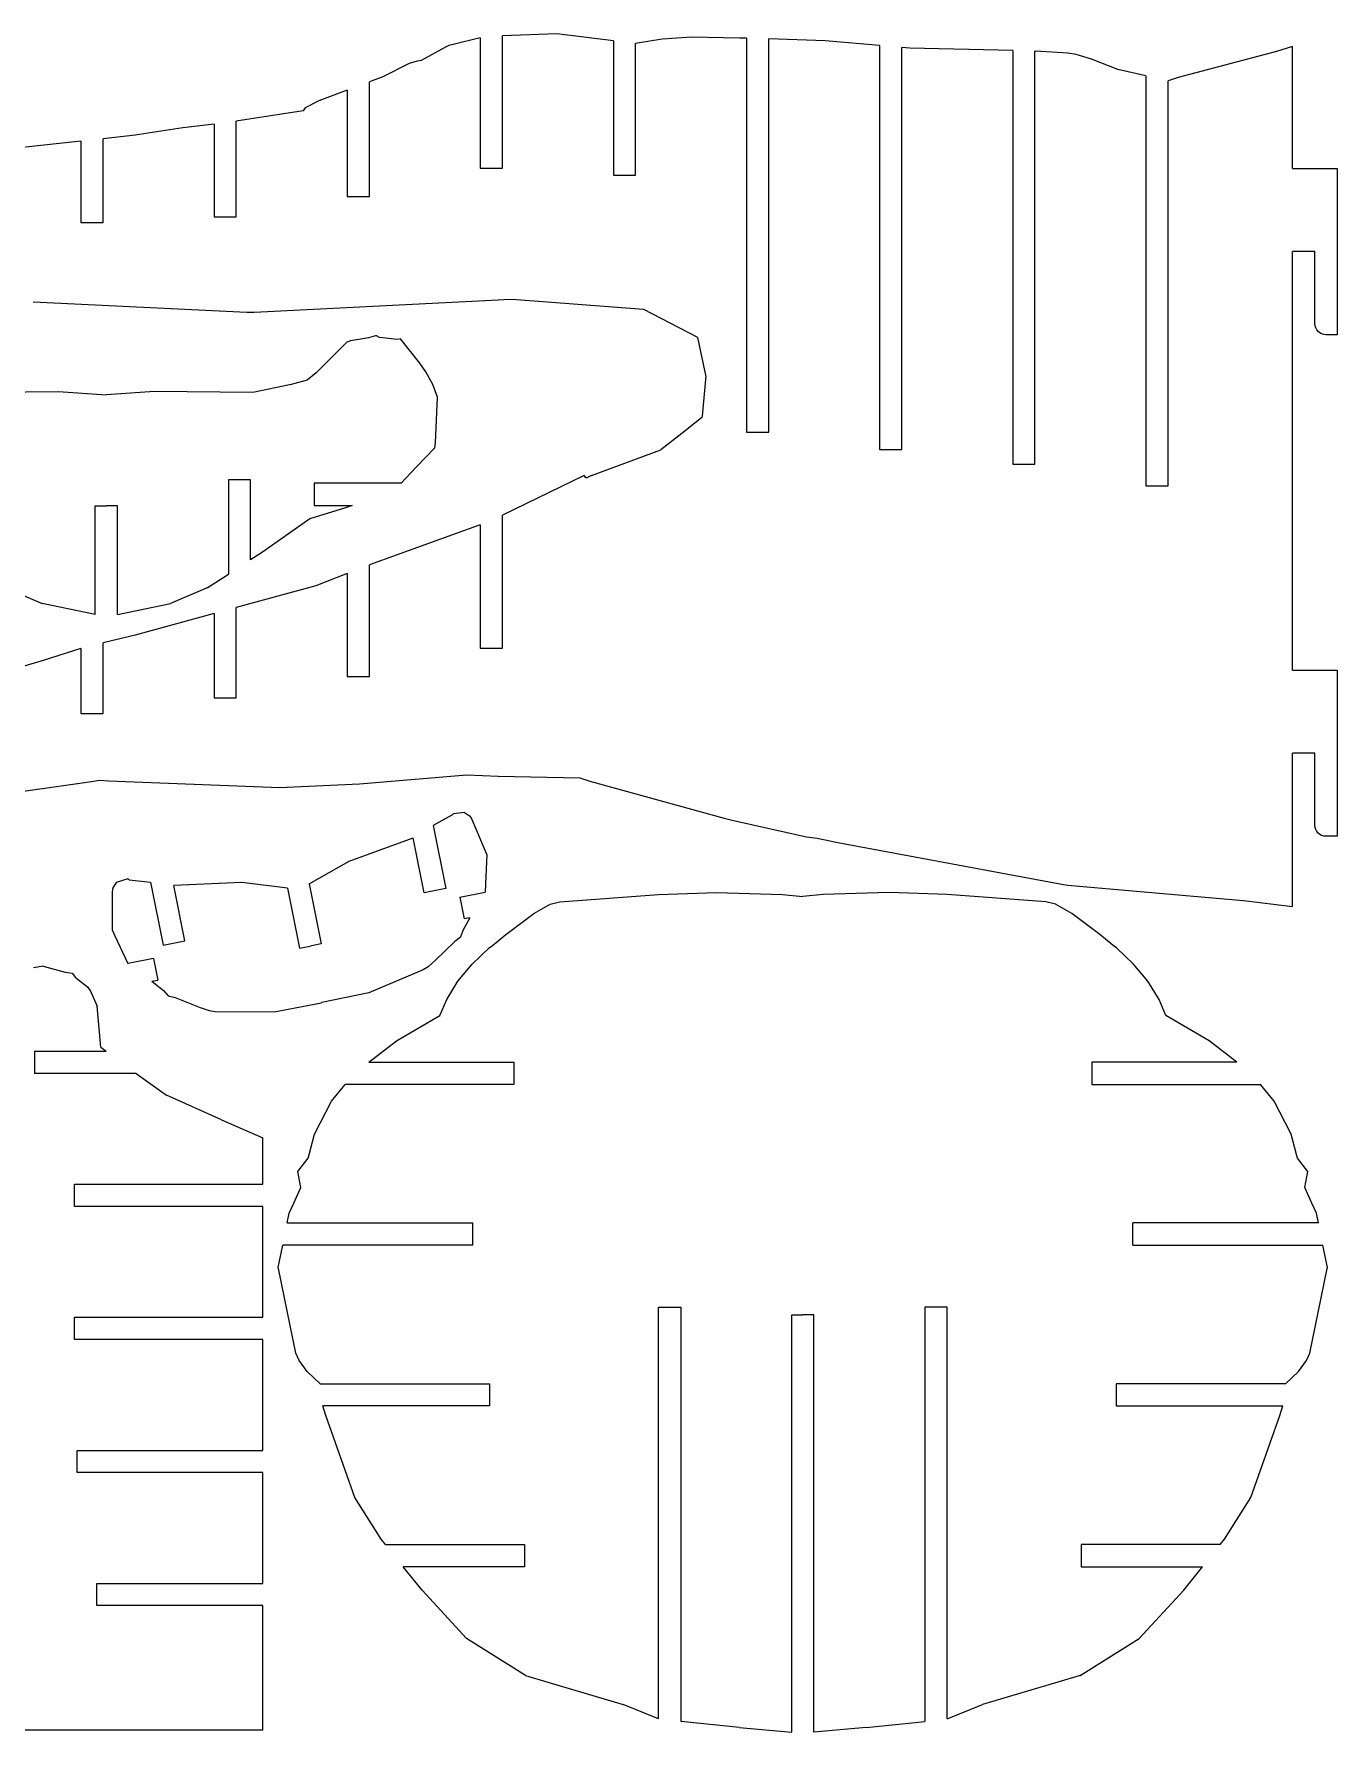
# Model space of a CAD drawing. Extents: x -403 to 998, y -258 to 587.
# Drawn here: x 287.7 to 505, y 48.7 to 332 of the extents above; entities that cross this region are included whole.
import ezdxf

# ---------------------------------------------------------------- set-up
doc = ezdxf.new("R2010")
doc.units = 0
doc.header["$MEASUREMENT"] = 0
doc.layers.add('LAYER_1', color=7, linetype='CONTINUOUS')

msp = doc.modelspace()

# ---------------------------------------------------------------- linework, layer by layer
at = {"layer": 'LAYER_1', "color": 242}
for points in [[(374.9261, 332.0061), (374.9261, 332.0061), (365.8524, 331.6804), (365.8524, 331.6804)], [(365.8524, 309.6111), (365.8524, 309.6111), (365.8524, 331.6804), (365.8524, 331.6804)], [(384.3523, 330.877), (384.3523, 330.877), (374.9261, 332.0061), (374.9261, 332.0061)], [(356.3332, 329.8151), (356.3332, 329.8151), (352.318, 327.5986), (352.318, 327.5986)], [(356.8029, 330.0459), (356.8029, 330.0459), (356.3332, 329.8151), (356.3332, 329.8151)], [(356.9097, 330.0771), (356.9097, 330.0771), (356.8029, 330.0459), (356.8029, 330.0459)], [(357.6186, 330.263), (357.6186, 330.263), (356.9097, 330.0771), (356.9097, 330.0771)], [(362.1524, 331.3635), (362.1524, 331.3635), (357.6186, 330.263), (357.6186, 330.263)], [(362.1524, 331.3635), (362.1524, 331.3635), (362.1524, 309.6111), (362.1524, 309.6111)], [(384.3523, 330.877), (384.3523, 330.877), (384.3523, 308.4275), (384.3523, 308.4275)], [(392.4634, 331.1423), (392.4634, 331.1423), (388.0522, 330.4), (388.0522, 330.4)], [(388.0522, 308.4275), (388.0522, 308.4275), (388.0522, 330.4), (388.0522, 330.4)], [(397.358, 331.4714), (397.358, 331.4714), (392.4634, 331.1423), (392.4634, 331.1423)], [(405.3933, 331.3104), (405.3933, 331.3104), (397.358, 331.4714), (397.358, 331.4714)], [(406.5521, 331.2837), (406.5521, 331.2837), (405.3933, 331.3104), (405.3933, 331.3104)], [(406.5521, 331.2837), (406.5521, 331.2837), (406.5521, 265.5561), (406.5521, 265.5561)], [(410.2521, 265.5561), (410.2521, 265.5561), (410.2521, 331.1853), (410.2521, 331.1853)], [(419.6489, 330.857), (419.6489, 330.857), (410.2521, 331.1853), (410.2521, 331.1853)], [(428.752, 330.0741), (428.752, 330.0741), (419.6489, 330.857), (419.6489, 330.857)], [(428.752, 330.0741), (428.752, 330.0741), (428.752, 262.6813), (428.752, 262.6813)], [(432.4519, 262.6813), (432.4519, 262.6813), (432.4519, 329.756), (432.4519, 329.756)], [(433.8059, 329.6396), (433.8059, 329.6396), (432.4519, 329.756), (432.4519, 329.756)], [(450.9518, 329.2368), (450.9518, 329.2368), (433.8059, 329.6396), (433.8059, 329.6396)], [(450.9518, 329.2368), (450.9518, 329.2368), (450.9518, 260.2524), (450.9518, 260.2524)], [(454.6518, 260.2524), (454.6518, 260.2524), (454.6518, 329.1498), (454.6518, 329.1498)], [(454.7248, 329.148), (454.7248, 329.148), (454.6518, 329.1498), (454.6518, 329.1498)], [(460.1417, 328.7951), (460.1417, 328.7951), (454.7248, 329.148), (454.7248, 329.148)], [(461.5447, 328.5797), (461.5447, 328.5797), (460.1417, 328.7951), (460.1417, 328.7951)], [(494.9189, 329.0773), (494.9189, 329.0773), (478.5267, 324.7611), (478.5267, 324.7611)], [(497.6348, 329.8913), (497.6348, 329.8913), (494.9189, 329.0773), (494.9189, 329.0773)], [(497.6348, 309.5822), (497.6348, 309.5822), (497.6348, 329.8913), (497.6348, 329.8913)], [(350.2747, 327.0729), (350.2747, 327.0729), (345.8939, 324.8794), (345.8939, 324.8794)], [(351.6465, 327.4836), (351.6465, 327.4836), (350.2747, 327.0729), (350.2747, 327.0729)], [(352.318, 327.5986), (352.318, 327.5986), (351.6465, 327.4836), (351.6465, 327.4836)], [(464.0896, 327.8106), (464.0896, 327.8106), (461.5447, 328.5797), (461.5447, 328.5797)], [(468.4608, 326.0912), (468.4608, 326.0912), (464.0896, 327.8106), (464.0896, 327.8106)], [(473.1517, 324.9953), (473.1517, 324.9953), (468.4608, 326.0912), (468.4608, 326.0912)], [(345.8939, 324.8794), (345.8939, 324.8794), (343.6525, 324.0282), (343.6525, 324.0282)], [(343.6525, 304.8939), (343.6525, 304.8939), (343.6525, 324.0282), (343.6525, 324.0282)], [(473.1517, 324.9953), (473.1517, 324.9953), (473.1517, 256.6141), (473.1517, 256.6141)], [(478.5267, 324.7611), (478.5267, 324.7611), (476.8516, 324.2118), (476.8516, 324.2118)], [(476.8516, 256.6141), (476.8516, 256.6141), (476.8516, 324.2118), (476.8516, 324.2118)], [(335.2202, 320.8265), (335.2202, 320.8265), (332.965, 319.688), (332.965, 319.688)], [(339.9525, 322.6234), (339.9525, 322.6234), (335.2202, 320.8265), (335.2202, 320.8265)], [(339.9525, 322.6234), (339.9525, 322.6234), (339.9525, 304.8939), (339.9525, 304.8939)], [(332.6139, 319.1734), (332.6139, 319.1734), (321.4526, 317.4832), (321.4526, 317.4832)], [(321.4526, 301.4745), (321.4526, 301.4745), (321.4526, 317.4832), (321.4526, 317.4832)], [(332.965, 319.688), (332.965, 319.688), (332.6139, 319.1734), (332.6139, 319.1734)], [(304.572, 315.1048), (304.572, 315.1048), (299.2527, 314.526), (299.2527, 314.526)], [(299.2527, 300.5763), (299.2527, 300.5763), (299.2527, 314.526), (299.2527, 314.526)], [(312.5672, 316.3689), (312.5672, 316.3689), (304.572, 315.1048), (304.572, 315.1048)], [(317.7526, 316.9467), (317.7526, 316.9467), (312.5672, 316.3689), (312.5672, 316.3689)], [(317.7526, 316.9467), (317.7526, 316.9467), (317.7526, 301.4745), (317.7526, 301.4745)], [(295.5527, 314.1236), (295.5527, 314.1236), (277.0528, 312.1108), (277.0528, 312.1108)], [(295.5527, 314.1236), (295.5527, 314.1236), (295.5527, 300.5763), (295.5527, 300.5763)], [(362.1524, 309.6111), (362.1524, 309.6111), (365.8524, 309.6111), (365.8524, 309.6111)], [(384.3523, 308.4275), (384.3523, 308.4275), (388.0522, 308.4275), (388.0522, 308.4275)], [(339.9525, 304.8939), (339.9525, 304.8939), (343.6525, 304.8939), (343.6525, 304.8939)], [(295.5527, 300.5763), (295.5527, 300.5763), (299.2527, 300.5763), (299.2527, 300.5763)], [(317.7526, 301.4745), (317.7526, 301.4745), (321.4526, 301.4745), (321.4526, 301.4745)], [(497.6348, 225.8812), (497.6348, 225.8812), (497.6348, 295.7072), (497.6348, 295.7072)], [(287.5851, 287.3061), (287.5851, 287.3061), (323.2359, 285.5687), (323.2359, 285.5687)], [(324.4147, 285.5643), (324.4147, 285.5643), (365.1218, 287.6661), (365.1218, 287.6661)], [(365.1218, 287.6661), (365.1218, 287.6661), (367.0217, 287.7309), (367.0217, 287.7309)], [(367.0217, 287.7309), (367.0217, 287.7309), (368.1873, 287.6877), (368.1873, 287.6877)], [(368.1873, 287.6877), (368.1873, 287.6877), (389.3851, 286.0623), (389.3851, 286.0623)], [(323.2359, 285.5687), (323.2359, 285.5687), (324.4147, 285.5643), (324.4147, 285.5643)], [(389.3851, 286.0623), (389.3851, 286.0623), (398.2695, 281.4511), (398.2695, 281.4511)], [(503.1848, 281.8322), (502.1631, 281.8322), (501.3348, 282.6604), (501.3348, 283.6822)], [(398.2695, 281.4511), (398.2695, 281.4511), (398.3941, 281.3781), (398.3941, 281.3781)], [(398.3941, 281.3781), (398.3941, 281.3781), (399.7349, 275.0886), (399.7349, 275.0886)], [(399.7627, 274.9829), (399.7627, 274.9829), (399.1433, 268.2425), (399.1433, 268.2425)], [(399.7349, 275.0886), (399.7349, 275.0886), (399.7627, 274.9829), (399.7627, 274.9829)], [(399.1159, 268.0367), (399.1159, 268.0367), (396.2478, 265.7474), (396.2478, 265.7474)], [(399.1433, 268.2425), (399.1433, 268.2425), (399.1159, 268.0367), (399.1159, 268.0367)], [(396.2478, 265.7474), (396.2478, 265.7474), (392.2683, 262.6041), (392.2683, 262.6041)], [(406.5521, 265.5561), (406.5521, 265.5561), (410.2521, 265.5561), (410.2521, 265.5561)], [(380.688, 258.3543), (380.688, 258.3543), (392.2683, 262.6041), (392.2683, 262.6041)], [(428.752, 262.6813), (428.752, 262.6813), (432.4519, 262.6813), (432.4519, 262.6813)], [(379.4915, 258.3192), (379.4915, 258.3192), (365.8524, 251.7165), (365.8524, 251.7165)], [(379.5184, 258.2783), (379.5184, 258.2783), (379.4915, 258.3192), (379.4915, 258.3192)], [(379.5916, 258.2468), (379.5916, 258.2468), (379.5184, 258.2783), (379.5184, 258.2783)], [(379.7336, 257.9684), (379.7336, 257.9684), (379.5916, 258.2468), (379.5916, 258.2468)], [(379.9259, 257.9576), (379.9259, 257.9576), (379.7336, 257.9684), (379.7336, 257.9684)], [(380.688, 258.3543), (380.688, 258.3543), (379.9259, 257.9576), (379.9259, 257.9576)], [(450.9518, 260.2524), (450.9518, 260.2524), (454.6518, 260.2524), (454.6518, 260.2524)], [(473.1517, 256.6141), (473.1517, 256.6141), (476.8516, 256.6141), (476.8516, 256.6141)], [(362.1524, 250.0785), (362.1524, 250.0785), (343.6525, 243.4028), (343.6525, 243.4028)], [(362.1524, 250.0785), (362.1524, 250.0785), (362.1524, 229.5185), (362.1524, 229.5185)], [(365.8524, 229.5185), (365.8524, 229.5185), (365.8524, 251.7165), (365.8524, 251.7165)], [(339.9525, 241.9697), (339.9525, 241.9697), (334.704, 239.9264), (334.704, 239.9264)], [(339.9525, 241.9697), (339.9525, 241.9697), (339.9525, 224.7847), (339.9525, 224.7847)], [(343.6525, 224.7847), (343.6525, 224.7847), (343.6525, 243.4028), (343.6525, 243.4028)], [(334.704, 239.9264), (334.704, 239.9264), (321.4526, 236.309), (321.4526, 236.309)], [(317.7526, 235.2991), (317.7526, 235.2991), (304.5959, 231.7076), (304.5959, 231.7076)], [(317.7526, 235.2991), (317.7526, 235.2991), (317.7526, 221.2302), (317.7526, 221.2302)], [(321.4526, 221.2302), (321.4526, 221.2302), (321.4526, 236.309), (321.4526, 236.309)], [(304.5959, 231.7076), (304.5959, 231.7076), (299.2527, 230.4206), (299.2527, 230.4206)], [(299.2527, 218.6384), (299.2527, 218.6384), (299.2527, 230.4206), (299.2527, 230.4206)], [(362.1524, 229.5185), (362.1524, 229.5185), (365.8524, 229.5185), (365.8524, 229.5185)], [(289.2228, 227.4622), (289.2228, 227.4622), (277.2575, 223.9013), (277.2575, 223.9013)], [(295.5527, 229.4846), (295.5527, 229.4846), (289.2228, 227.4622), (289.2228, 227.4622)], [(295.5527, 229.4846), (295.5527, 229.4846), (295.5527, 218.6384), (295.5527, 218.6384)], [(339.9525, 224.7847), (339.9525, 224.7847), (343.6525, 224.7847), (343.6525, 224.7847)], [(317.7526, 221.2302), (317.7526, 221.2302), (321.4526, 221.2302), (321.4526, 221.2302)], [(295.5527, 218.6384), (295.5527, 218.6384), (299.2527, 218.6384), (299.2527, 218.6384)], [(497.6348, 186.4413), (497.6348, 186.4413), (497.6348, 212.0062), (497.6348, 212.0062)], [(280.0611, 204.8494), (280.0611, 204.8494), (297.6999, 207.3389), (297.6999, 207.3389)], [(297.6999, 207.3389), (297.6999, 207.3389), (298.6025, 207.4922), (298.6025, 207.4922)], [(298.6025, 207.4922), (298.6025, 207.4922), (300.1234, 207.4149), (300.1234, 207.4149)], [(300.1234, 207.4149), (300.1234, 207.4149), (328.7017, 206.302), (328.7017, 206.302)], [(328.7017, 206.302), (328.7017, 206.302), (341.988, 206.8878), (341.988, 206.8878)], [(341.988, 206.8878), (341.988, 206.8878), (359.9042, 208.367), (359.9042, 208.367)], [(359.9042, 208.367), (359.9042, 208.367), (365.1218, 208.1749), (365.1218, 208.1749)], [(365.1218, 208.1749), (365.1218, 208.1749), (378.7496, 207.8659), (378.7496, 207.8659)], [(378.7496, 207.8659), (378.7496, 207.8659), (380.396, 207.3338), (380.396, 207.3338)], [(380.396, 207.3338), (380.396, 207.3338), (402.8412, 201.1461), (402.8412, 201.1461)], [(402.8412, 201.1461), (402.8412, 201.1461), (404.1383, 200.8146), (404.1383, 200.8146)], [(404.1383, 200.8146), (404.1383, 200.8146), (416.5789, 198.0621), (416.5789, 198.0621)], [(503.1848, 198.1312), (502.1631, 198.1312), (501.3348, 198.9594), (501.3348, 199.9812)], [(416.5789, 198.0621), (416.5789, 198.0621), (418.3455, 197.8128), (418.3455, 197.8128)], [(418.3455, 197.8128), (418.3455, 197.8128), (421.786, 197.0901), (421.786, 197.0901)], [(421.786, 197.0901), (421.786, 197.0901), (459.4066, 190.0811), (459.4066, 190.0811)], [(459.4066, 190.0811), (459.4066, 190.0811), (460.1425, 189.9617), (460.1425, 189.9617)], [(460.1425, 189.9617), (460.1425, 189.9617), (483.6638, 187.9092), (483.6638, 187.9092)], [(483.6638, 187.9092), (483.6638, 187.9092), (489.4425, 187.4359), (489.4425, 187.4359)], [(489.4425, 187.4359), (489.4425, 187.4359), (497.6348, 186.4413), (497.6348, 186.4413)]]:
    msp.add_open_spline(points, degree=3, dxfattribs=at)
for points, knots in [([(497.6348, 309.5822), (497.6348, 309.5822), (505.0348, 309.5822), (505.0348, 309.5822), (505.0348, 309.5822), (505.0348, 309.5822), (505.0348, 281.8322), (505.0348, 281.8322), (505.0348, 281.8322), (505.0348, 281.8322), (503.1848, 281.8322), (503.1848, 281.8322)], [0, 0, 0, 0, 0.25, 0.25, 0.25, 0.25, 0.5, 0.5, 0.5, 0.5, 1, 1, 1, 1]), ([(501.3348, 283.6822), (501.3348, 283.6822), (501.3348, 295.7072), (501.3348, 295.7072), (501.3348, 295.7072), (501.3348, 295.7072), (497.6348, 295.7072), (497.6348, 295.7072)], [0, 0, 0, 0, 0.33333333, 0.33333333, 0.33333333, 0.33333333, 1, 1, 1, 1]), ([(497.6348, 225.8812), (497.6348, 225.8812), (505.0348, 225.8812), (505.0348, 225.8812), (505.0348, 225.8812), (505.0348, 225.8812), (505.0348, 198.1312), (505.0348, 198.1312), (505.0348, 198.1312), (505.0348, 198.1312), (503.1848, 198.1312), (503.1848, 198.1312)], [0, 0, 0, 0, 0.25, 0.25, 0.25, 0.25, 0.5, 0.5, 0.5, 0.5, 1, 1, 1, 1]), ([(501.3348, 199.9812), (501.3348, 199.9812), (501.3348, 212.0062), (501.3348, 212.0062), (501.3348, 212.0062), (501.3348, 212.0062), (497.6348, 212.0062), (497.6348, 212.0062)], [0, 0, 0, 0, 0.33333333, 0.33333333, 0.33333333, 0.33333333, 1, 1, 1, 1])]:
    msp.add_open_spline(points, degree=3, knots=knots, dxfattribs=at)
at = {"layer": 'LAYER_1'}
for points in [[(339.9055, 280.5712), (339.9055, 280.5712), (334.7557, 275.4502), (334.7557, 275.4502)], [(340.5103, 280.8293), (340.5103, 280.8293), (339.9055, 280.5712), (339.9055, 280.5712)], [(343.5066, 281.2857), (343.5066, 281.2857), (340.5103, 280.8293), (340.5103, 280.8293)], [(344.6615, 281.6263), (344.6615, 281.6263), (343.5066, 281.2857), (343.5066, 281.2857)], [(344.8555, 281.6202), (344.8555, 281.6202), (344.6615, 281.6263), (344.6615, 281.6263)], [(345.3186, 281.3772), (345.3186, 281.3772), (344.8555, 281.6202), (344.8555, 281.6202)], [(348.3359, 281.0424), (348.3359, 281.0424), (345.3186, 281.3772), (345.3186, 281.3772)], [(348.8449, 281.128), (348.8449, 281.128), (348.3359, 281.0424), (348.3359, 281.0424)], [(352.0527, 277.1008), (352.0527, 277.1008), (348.8449, 281.128), (348.8449, 281.128)], [(334.7557, 275.4502), (334.7557, 275.4502), (333.2638, 274.256), (333.2638, 274.256)], [(353.0483, 275.6172), (353.0483, 275.6172), (352.0527, 277.1008), (352.0527, 277.1008)], [(354.2586, 273.5189), (354.2586, 273.5189), (353.0483, 275.6172), (353.0483, 275.6172)], [(275.3786, 272.1874), (275.3786, 272.1874), (291.7944, 272.3659), (291.7944, 272.3659)], [(291.7944, 272.3659), (291.7944, 272.3659), (299.7963, 271.8096), (299.7963, 271.8096)], [(307.7982, 272.3659), (307.7982, 272.3659), (299.7963, 271.8096), (299.7963, 271.8096)], [(324.214, 272.1874), (324.214, 272.1874), (307.7982, 272.3659), (307.7982, 272.3659)], [(330.5935, 273.5033), (330.5935, 273.5033), (324.214, 272.1874), (324.214, 272.1874)], [(333.2638, 274.256), (333.2638, 274.256), (330.5935, 273.5033), (330.5935, 273.5033)], [(355.0149, 271.4254), (355.0149, 271.4254), (354.2586, 273.5189), (354.2586, 273.5189)], [(354.691, 263.7987), (354.691, 263.7987), (355.0149, 271.4254), (355.0149, 271.4254)], [(354.5781, 262.9335), (354.5781, 262.9335), (354.691, 263.7987), (354.691, 263.7987)], [(351.4751, 259.7255), (351.4751, 259.7255), (354.5781, 262.9335), (354.5781, 262.9335)], [(348.9619, 257.0547), (348.9619, 257.0547), (351.4751, 259.7255), (351.4751, 259.7255)], [(323.8462, 257.6376), (323.8462, 257.6376), (320.1462, 257.6376), (320.1462, 257.6376)], [(320.1462, 257.6376), (320.1462, 257.6376), (320.1462, 241.8683), (320.1462, 241.8683)], [(323.8462, 244.2592), (323.8462, 244.2592), (323.8462, 257.6376), (323.8462, 257.6376)], [(348.9619, 257.0547), (348.9619, 257.0547), (334.4347, 257.0547), (334.4347, 257.0547)], [(334.4347, 257.0547), (334.4347, 257.0547), (334.4347, 253.3548), (334.4347, 253.3548)], [(297.9463, 235.1684), (297.9463, 235.1684), (297.9463, 253.2991), (297.9463, 253.2991)], [(297.9463, 253.2991), (297.9463, 253.2991), (299.7963, 253.2991), (299.7963, 253.2991)], [(301.6463, 253.2991), (301.6463, 253.2991), (299.7963, 253.2991), (299.7963, 253.2991)], [(301.6463, 235.1684), (301.6463, 235.1684), (301.6463, 253.2991), (301.6463, 253.2991)], [(339.6448, 252.955), (339.6448, 252.955), (333.7217, 251.1134), (333.7217, 251.1134)], [(334.4347, 253.3548), (334.4347, 253.3548), (340.7618, 253.3548), (340.7618, 253.3548)], [(340.7618, 253.3548), (340.7618, 253.3548), (339.6448, 252.955), (339.6448, 252.955)], [(333.7217, 251.1134), (333.7217, 251.1134), (325.8393, 245.5472), (325.8393, 245.5472)], [(325.8393, 245.5472), (325.8393, 245.5472), (323.8462, 244.2592), (323.8462, 244.2592)], [(316.6237, 239.5921), (316.6237, 239.5921), (320.1462, 241.8683), (320.1462, 241.8683)], [(282.9689, 239.5921), (282.9689, 239.5921), (289.0878, 236.9875), (289.0878, 236.9875)], [(316.6237, 239.5921), (316.6237, 239.5921), (310.5048, 236.9875), (310.5048, 236.9875)], [(297.9463, 235.1684), (297.9463, 235.1684), (289.0878, 236.9875), (289.0878, 236.9875)], [(301.6463, 235.1684), (301.6463, 235.1684), (310.5048, 236.9875), (310.5048, 236.9875)], [(357.4176, 201.6568), (357.4176, 201.6568), (354.3003, 199.9195), (354.3003, 199.9195)], [(357.4176, 201.6568), (357.4176, 201.6568), (357.552, 201.8154), (357.552, 201.8154)], [(357.552, 201.8154), (357.552, 201.8154), (357.6804, 201.9087), (357.6804, 201.9087)], [(359.5144, 202.0985), (359.5144, 202.0985), (357.6804, 201.9087), (357.6804, 201.9087)], [(359.5144, 202.0985), (359.5144, 202.0985), (360.3577, 201.527), (360.3577, 201.527)], [(360.3577, 201.527), (360.3577, 201.527), (360.6095, 201.2078), (360.6095, 201.2078)], [(360.6095, 201.2078), (360.6095, 201.2078), (360.8108, 200.8317), (360.8108, 200.8317)], [(354.3003, 199.9195), (354.3003, 199.9195), (356.4037, 189.409), (356.4037, 189.409)], [(360.8108, 200.8317), (360.8108, 200.8317), (363.2361, 195.0543), (363.2361, 195.0543)], [(340.2653, 194.0112), (340.2653, 194.0112), (350.9331, 197.89), (350.9331, 197.89)], [(352.7757, 188.683), (352.7757, 188.683), (350.9331, 197.89), (350.9331, 197.89)], [(333.6011, 190.2213), (333.6011, 190.2213), (340.2653, 194.0112), (340.2653, 194.0112)], [(363.2071, 193.9148), (363.2071, 193.9148), (362.9659, 188.8616), (362.9659, 188.8616)], [(363.2361, 195.0543), (363.2361, 195.0543), (363.2071, 193.9148), (363.2071, 193.9148)], [(301.4846, 190.4852), (301.4846, 190.4852), (300.9261, 189.6332), (300.9261, 189.6332)], [(301.4846, 190.4852), (301.4846, 190.4852), (303.2504, 191.0159), (303.2504, 191.0159)], [(303.4048, 190.9791), (303.4048, 190.9791), (303.2504, 191.0159), (303.2504, 191.0159)], [(303.5899, 190.8845), (303.5899, 190.8845), (303.4048, 190.9791), (303.4048, 190.9791)], [(303.5899, 190.8845), (303.5899, 190.8845), (307.1357, 190.4807), (307.1357, 190.4807)], [(307.1357, 190.4807), (307.1357, 190.4807), (309.2391, 179.9702), (309.2391, 179.9702)], [(322.3635, 190.4286), (322.3635, 190.4286), (311.0246, 189.9032), (311.0246, 189.9032)], [(312.8671, 180.6962), (312.8671, 180.6962), (311.0246, 189.9032), (311.0246, 189.9032)], [(329.973, 189.4952), (329.973, 189.4952), (322.3635, 190.4286), (322.3635, 190.4286)], [(333.6011, 190.2213), (333.6011, 190.2213), (335.6101, 180.1826), (335.6101, 180.1826)], [(300.7755, 188.8171), (300.7755, 188.8171), (300.7603, 182.5513), (300.7603, 182.5513)], [(300.8166, 189.2416), (300.8166, 189.2416), (300.7755, 188.8171), (300.7755, 188.8171)], [(300.9261, 189.6332), (300.9261, 189.6332), (300.8166, 189.2416), (300.8166, 189.2416)], [(329.973, 189.4952), (329.973, 189.4952), (331.982, 179.4565), (331.982, 179.4565)], [(356.4037, 189.409), (356.4037, 189.409), (352.7757, 188.683), (352.7757, 188.683)], [(358.7445, 187.9912), (358.7445, 187.9912), (362.9545, 188.8337), (362.9545, 188.8337)], [(358.7445, 187.9912), (358.7445, 187.9912), (359.4706, 184.3632), (359.4706, 184.3632)], [(362.9659, 188.8616), (362.9659, 188.8616), (362.9545, 188.8337), (362.9545, 188.8337)], [(373.8237, 186.8164), (373.8237, 186.8164), (375.4087, 187.2179), (375.4087, 187.2179)], [(375.4087, 187.2179), (375.4087, 187.2179), (391.8639, 188.4522), (391.8639, 188.4522)], [(391.8639, 188.4522), (391.8639, 188.4522), (401.5573, 188.7662), (401.5573, 188.7662)], [(401.5573, 188.7662), (401.5573, 188.7662), (412.5612, 188.4122), (412.5612, 188.4122)], [(412.5612, 188.4122), (412.5612, 188.4122), (415.9445, 188.07), (415.9445, 188.07)], [(419.3277, 188.4122), (419.3277, 188.4122), (415.9445, 188.07), (415.9445, 188.07)], [(430.3317, 188.7662), (430.3317, 188.7662), (419.3277, 188.4122), (419.3277, 188.4122)], [(440.0251, 188.4522), (440.0251, 188.4522), (430.3317, 188.7662), (430.3317, 188.7662)], [(456.4802, 187.2179), (456.4802, 187.2179), (440.0251, 188.4522), (440.0251, 188.4522)], [(458.0653, 186.8164), (458.0653, 186.8164), (456.4802, 187.2179), (456.4802, 187.2179)], [(360.4289, 184.555), (360.4289, 184.555), (359.2669, 182.3938), (359.2669, 182.3938)], [(360.4289, 184.555), (360.4289, 184.555), (359.4706, 184.3632), (359.4706, 184.3632)], [(366.4073, 181.7539), (366.4073, 181.7539), (371.091, 185.271), (371.091, 185.271)], [(371.091, 185.271), (371.091, 185.271), (373.8237, 186.8164), (373.8237, 186.8164)], [(460.7979, 185.271), (460.7979, 185.271), (458.0653, 186.8164), (458.0653, 186.8164)], [(465.4817, 181.7539), (465.4817, 181.7539), (460.7979, 185.271), (460.7979, 185.271)], [(300.7603, 182.5513), (300.7603, 182.5513), (301.2257, 181.5108), (301.2257, 181.5108)], [(301.2257, 181.5108), (301.2257, 181.5108), (303.393, 176.9395), (303.393, 176.9395)], [(359.2669, 182.3938), (359.2669, 182.3938), (358.8763, 181.3028), (358.8763, 181.3028)], [(364.1984, 179.9432), (364.1984, 179.9432), (366.4073, 181.7539), (366.4073, 181.7539)], [(467.6906, 179.9432), (467.6906, 179.9432), (465.4817, 181.7539), (465.4817, 181.7539)], [(309.2391, 179.9702), (309.2391, 179.9702), (312.8671, 180.6962), (312.8671, 180.6962)], [(331.982, 179.4565), (331.982, 179.4565), (333.796, 179.8195), (333.796, 179.8195)], [(335.6101, 180.1826), (335.6101, 180.1826), (333.796, 179.8195), (333.796, 179.8195)], [(357.9146, 180.5867), (357.9146, 180.5867), (354.6845, 177.4494), (354.6845, 177.4494)], [(358.8763, 181.3028), (358.8763, 181.3028), (357.9146, 180.5867), (357.9146, 180.5867)], [(362.2075, 178.1186), (362.2075, 178.1186), (363.6506, 179.5097), (363.6506, 179.5097)], [(363.6506, 179.5097), (363.6506, 179.5097), (364.1984, 179.9432), (364.1984, 179.9432)], [(468.2384, 179.5097), (468.2384, 179.5097), (467.6906, 179.9432), (467.6906, 179.9432)], [(469.6815, 178.1186), (469.6815, 178.1186), (468.2384, 179.5097), (468.2384, 179.5097)], [(289.2375, 176.4861), (289.2375, 176.4861), (287.6191, 176.1774), (287.6191, 176.1774)], [(289.2375, 176.4861), (289.2375, 176.4861), (292.9259, 175.4641), (292.9259, 175.4641)], [(303.393, 176.9395), (303.393, 176.9395), (303.4142, 176.9182), (303.4142, 176.9182)], [(307.6242, 177.7607), (307.6242, 177.7607), (303.4142, 176.9182), (303.4142, 176.9182)], [(307.6242, 177.7607), (307.6242, 177.7607), (308.3503, 174.1327), (308.3503, 174.1327)], [(352.6024, 175.8611), (352.6024, 175.8611), (343.5516, 172.01), (343.5516, 172.01)], [(353.4815, 176.3806), (353.4815, 176.3806), (352.6024, 175.8611), (352.6024, 175.8611)], [(354.6845, 177.4494), (354.6845, 177.4494), (353.4815, 176.3806), (353.4815, 176.3806)], [(358.394, 173.9693), (358.394, 173.9693), (360.8171, 176.8174), (360.8171, 176.8174)], [(360.8171, 176.8174), (360.8171, 176.8174), (362.2075, 178.1186), (362.2075, 178.1186)], [(471.0719, 176.8174), (471.0719, 176.8174), (469.6815, 178.1186), (469.6815, 178.1186)], [(473.495, 173.9693), (473.495, 173.9693), (471.0719, 176.8174), (471.0719, 176.8174)], [(292.9259, 175.4641), (292.9259, 175.4641), (294.1079, 175.3112), (294.1079, 175.3112)], [(294.1079, 175.3112), (294.1079, 175.3112), (294.6387, 174.6024), (294.6387, 174.6024)], [(294.6387, 174.6024), (294.6387, 174.6024), (296.6613, 173.0091), (296.6613, 173.0091)], [(296.6613, 173.0091), (296.6613, 173.0091), (297.1626, 172.2848), (297.1626, 172.2848)], [(307.392, 173.9409), (307.392, 173.9409), (308.3503, 174.1327), (308.3503, 174.1327)], [(307.392, 173.9409), (307.392, 173.9409), (309.2961, 172.3933), (309.2961, 172.3933)], [(356.544, 170.921), (356.544, 170.921), (358.394, 173.9693), (358.394, 173.9693)], [(475.345, 170.921), (475.345, 170.921), (473.495, 173.9693), (473.495, 173.9693)], [(297.1626, 172.2848), (297.1626, 172.2848), (298.2336, 169.7895), (298.2336, 169.7895)], [(309.2961, 172.3933), (309.2961, 172.3933), (310.0765, 171.5367), (310.0765, 171.5367)], [(310.0765, 171.5367), (310.0765, 171.5367), (311.2397, 171.2459), (311.2397, 171.2459)], [(311.2397, 171.2459), (311.2397, 171.2459), (315.4284, 169.5932), (315.4284, 169.5932)], [(327.7972, 168.8572), (327.7972, 168.8572), (335.6444, 170.3755), (335.6444, 170.3755)], [(335.6444, 170.3755), (335.6444, 170.3755), (335.6849, 170.3811), (335.6849, 170.3811)], [(335.7245, 170.3915), (335.7245, 170.3915), (335.6849, 170.3811), (335.6849, 170.3811)], [(343.5516, 172.01), (343.5516, 172.01), (335.7245, 170.3915), (335.7245, 170.3915)], [(355.3952, 168.213), (355.3952, 168.213), (356.544, 170.921), (356.544, 170.921)], [(476.4937, 168.213), (476.4937, 168.213), (475.345, 170.921), (475.345, 170.921)], [(298.8542, 162.9622), (298.8542, 162.9622), (298.2336, 169.7895), (298.2336, 169.7895)], [(315.4284, 169.5932), (315.4284, 169.5932), (316.9501, 169.0697), (316.9501, 169.0697)], [(316.9501, 169.0697), (316.9501, 169.0697), (317.9614, 168.9285), (317.9614, 168.9285)], [(317.9614, 168.9285), (317.9614, 168.9285), (327.7972, 168.8572), (327.7972, 168.8572)], [(348.1765, 164.0022), (348.1765, 164.0022), (355.3952, 168.213), (355.3952, 168.213)], [(483.7125, 164.0022), (483.7125, 164.0022), (476.4937, 168.213), (476.4937, 168.213)], [(287.8135, 162.282), (287.8135, 162.282), (299.7647, 162.282), (299.7647, 162.282)], [(287.8135, 162.282), (287.8135, 162.282), (287.8135, 158.582), (287.8135, 158.582)], [(298.8542, 162.9622), (298.8542, 162.9622), (299.7647, 162.282), (299.7647, 162.282)], [(343.5452, 160.4416), (343.5452, 160.4416), (348.1765, 164.0022), (348.1765, 164.0022)], [(488.3438, 160.4416), (488.3438, 160.4416), (483.7125, 164.0022), (483.7125, 164.0022)], [(343.5452, 160.4416), (343.5452, 160.4416), (367.7199, 160.4416), (367.7199, 160.4416)], [(367.7199, 160.4416), (367.7199, 160.4416), (367.7199, 156.7417), (367.7199, 156.7417)], [(488.3438, 160.4416), (488.3438, 160.4416), (464.169, 160.4416), (464.169, 160.4416)], [(464.169, 160.4416), (464.169, 160.4416), (464.169, 156.7417), (464.169, 156.7417)], [(304.7616, 158.582), (304.7616, 158.582), (287.8135, 158.582), (287.8135, 158.582)], [(304.7616, 158.582), (304.7616, 158.582), (309.805, 154.9629), (309.805, 154.9629)], [(337.3102, 153.9517), (337.3102, 153.9517), (339.5897, 156.7417), (339.5897, 156.7417)], [(367.7199, 156.7417), (367.7199, 156.7417), (339.5897, 156.7417), (339.5897, 156.7417)], [(464.169, 156.7417), (464.169, 156.7417), (492.2993, 156.7417), (492.2993, 156.7417)], [(494.5788, 153.9517), (494.5788, 153.9517), (492.2993, 156.7417), (492.2993, 156.7417)], [(319.0143, 150.8041), (319.0143, 150.8041), (309.805, 154.9629), (309.805, 154.9629)], [(334.5012, 148.4253), (334.5012, 148.4253), (337.3102, 153.9517), (337.3102, 153.9517)], [(497.3878, 148.4253), (497.3878, 148.4253), (494.5788, 153.9517), (494.5788, 153.9517)], [(319.0143, 150.8041), (319.0143, 150.8041), (325.8798, 147.8093), (325.8798, 147.8093)], [(325.8798, 140.0821), (325.8798, 140.0821), (325.8798, 147.8093), (325.8798, 147.8093)], [(333.5711, 144.8169), (333.5711, 144.8169), (334.5012, 148.4253), (334.5012, 148.4253)], [(498.3178, 144.8169), (498.3178, 144.8169), (497.3878, 148.4253), (497.3878, 148.4253)], [(333.4379, 144.4151), (333.4379, 144.4151), (333.5711, 144.8169), (333.5711, 144.8169)], [(498.4511, 144.4151), (498.4511, 144.4151), (498.3178, 144.8169), (498.3178, 144.8169)], [(331.7222, 142.1829), (331.7222, 142.1829), (333.4379, 144.4151), (333.4379, 144.4151)], [(332.198, 139.5551), (332.198, 139.5551), (331.7222, 142.1829), (331.7222, 142.1829)], [(500.1668, 142.1829), (500.1668, 142.1829), (498.4511, 144.4151), (498.4511, 144.4151)], [(499.691, 139.5551), (499.691, 139.5551), (500.1668, 142.1829), (500.1668, 142.1829)], [(294.4998, 136.3822), (294.4998, 136.3822), (294.4998, 140.0821), (294.4998, 140.0821)], [(294.4998, 140.0821), (294.4998, 140.0821), (325.8798, 140.0821), (325.8798, 140.0821)], [(331.0563, 136.8987), (331.0563, 136.8987), (332.198, 139.5551), (332.198, 139.5551)], [(500.8327, 136.8987), (500.8327, 136.8987), (499.691, 139.5551), (499.691, 139.5551)], [(325.8798, 136.3822), (325.8798, 136.3822), (294.4998, 136.3822), (294.4998, 136.3822)], [(325.8798, 117.8823), (325.8798, 117.8823), (325.8798, 136.3822), (325.8798, 136.3822)], [(330.2778, 135.2354), (330.2778, 135.2354), (331.0563, 136.8987), (331.0563, 136.8987)], [(501.6111, 135.2354), (501.6111, 135.2354), (500.8327, 136.8987), (500.8327, 136.8987)], [(329.9547, 133.6168), (329.9547, 133.6168), (330.2778, 135.2354), (330.2778, 135.2354)], [(329.9547, 133.6168), (329.9547, 133.6168), (360.9247, 133.6168), (360.9247, 133.6168)], [(360.9247, 129.9169), (360.9247, 129.9169), (360.9247, 133.6168), (360.9247, 133.6168)], [(501.9342, 133.6168), (501.9342, 133.6168), (470.9643, 133.6168), (470.9643, 133.6168)], [(470.9643, 129.9169), (470.9643, 129.9169), (470.9643, 133.6168), (470.9643, 133.6168)], [(501.9342, 133.6168), (501.9342, 133.6168), (501.6111, 135.2354), (501.6111, 135.2354)], [(328.4667, 126.1641), (328.4667, 126.1641), (329.216, 129.9169), (329.216, 129.9169)], [(360.9247, 129.9169), (360.9247, 129.9169), (329.216, 129.9169), (329.216, 129.9169)], [(470.9643, 129.9169), (470.9643, 129.9169), (502.673, 129.9169), (502.673, 129.9169)], [(503.4222, 126.1641), (503.4222, 126.1641), (502.673, 129.9169), (502.673, 129.9169)], [(328.4615, 126.1076), (328.4615, 126.1076), (328.4667, 126.1641), (328.4667, 126.1641)], [(328.4777, 126.0113), (328.4777, 126.0113), (328.4615, 126.1076), (328.4615, 126.1076)], [(331.3924, 111.8803), (331.3924, 111.8803), (328.4777, 126.0113), (328.4777, 126.0113)], [(500.4966, 111.8803), (500.4966, 111.8803), (503.4113, 126.0113), (503.4113, 126.0113)], [(503.4113, 126.0113), (503.4113, 126.0113), (503.4275, 126.1076), (503.4275, 126.1076)], [(503.4275, 126.1076), (503.4275, 126.1076), (503.4222, 126.1641), (503.4222, 126.1641)], [(391.8946, 50.9035), (391.8946, 50.9035), (391.8946, 119.5722), (391.8946, 119.5722)], [(391.8946, 119.5722), (391.8946, 119.5722), (395.5946, 119.5722), (395.5946, 119.5722)], [(395.5946, 119.5722), (395.5946, 119.5722), (395.5946, 50.4435), (395.5946, 50.4435)], [(439.9944, 119.5722), (439.9944, 119.5722), (436.2944, 119.5722), (436.2944, 119.5722)], [(436.2944, 119.5722), (436.2944, 119.5722), (436.2944, 50.4435), (436.2944, 50.4435)], [(439.9944, 50.9035), (439.9944, 50.9035), (439.9944, 119.5722), (439.9944, 119.5722)], [(294.4998, 114.1823), (294.4998, 114.1823), (294.4998, 117.8823), (294.4998, 117.8823)], [(294.4998, 117.8823), (294.4998, 117.8823), (325.8798, 117.8823), (325.8798, 117.8823)], [(414.0945, 48.6832), (414.0945, 48.6832), (414.0945, 118.2953), (414.0945, 118.2953)], [(414.0945, 118.2953), (414.0945, 118.2953), (415.9445, 118.2953), (415.9445, 118.2953)], [(417.7945, 118.2953), (417.7945, 118.2953), (415.9445, 118.2953), (415.9445, 118.2953)], [(417.7945, 48.6832), (417.7945, 48.6832), (417.7945, 118.2953), (417.7945, 118.2953)], [(325.8798, 114.1823), (325.8798, 114.1823), (294.4998, 114.1823), (294.4998, 114.1823)], [(325.8798, 95.6824), (325.8798, 95.6824), (325.8798, 114.1823), (325.8798, 114.1823)], [(331.6696, 111.2658), (331.6696, 111.2658), (331.3924, 111.8803), (331.3924, 111.8803)], [(331.9429, 110.6575), (331.9429, 110.6575), (331.6696, 111.2658), (331.6696, 111.2658)], [(333.2929, 108.8361), (333.2929, 108.8361), (331.9429, 110.6575), (331.9429, 110.6575)], [(498.596, 108.8361), (498.596, 108.8361), (499.9461, 110.6575), (499.9461, 110.6575)], [(499.9461, 110.6575), (499.9461, 110.6575), (500.2194, 111.2658), (500.2194, 111.2658)], [(500.2194, 111.2658), (500.2194, 111.2658), (500.4966, 111.8803), (500.4966, 111.8803)], [(335.4338, 106.792), (335.4338, 106.792), (333.2929, 108.8361), (333.2929, 108.8361)], [(496.4552, 106.792), (496.4552, 106.792), (498.596, 108.8361), (498.596, 108.8361)], [(335.4338, 106.792), (335.4338, 106.792), (363.6642, 106.792), (363.6642, 106.792)], [(363.6642, 106.792), (363.6642, 106.792), (363.6642, 103.092), (363.6642, 103.092)], [(496.4552, 106.792), (496.4552, 106.792), (468.2248, 106.792), (468.2248, 106.792)], [(468.2248, 106.792), (468.2248, 106.792), (468.2248, 103.092), (468.2248, 103.092)], [(336.4084, 101.5017), (336.4084, 101.5017), (335.8946, 103.092), (335.8946, 103.092)], [(363.6642, 103.092), (363.6642, 103.092), (335.8946, 103.092), (335.8946, 103.092)], [(468.2248, 103.092), (468.2248, 103.092), (495.9944, 103.092), (495.9944, 103.092)], [(495.4806, 101.5017), (495.4806, 101.5017), (495.9944, 103.092), (495.9944, 103.092)], [(341.2525, 87.824), (341.2525, 87.824), (336.4084, 101.5017), (336.4084, 101.5017)], [(490.6365, 87.824), (490.6365, 87.824), (495.4806, 101.5017), (495.4806, 101.5017)], [(294.9098, 91.9824), (294.9098, 91.9824), (294.9098, 95.6824), (294.9098, 95.6824)], [(294.9098, 95.6824), (294.9098, 95.6824), (325.8798, 95.6824), (325.8798, 95.6824)], [(325.8798, 91.9824), (325.8798, 91.9824), (294.9098, 91.9824), (294.9098, 91.9824)], [(325.8798, 73.4825), (325.8798, 73.4825), (325.8798, 91.9824), (325.8798, 91.9824)], [(345.6262, 80.8588), (345.6262, 80.8588), (341.2525, 87.824), (341.2525, 87.824)], [(486.2628, 80.8588), (486.2628, 80.8588), (490.6365, 87.824), (490.6365, 87.824)], [(346.3381, 79.9672), (346.3381, 79.9672), (345.6262, 80.8588), (345.6262, 80.8588)], [(346.3381, 79.9672), (346.3381, 79.9672), (369.5421, 79.9672), (369.5421, 79.9672)], [(369.5421, 79.9672), (369.5421, 79.9672), (369.5421, 76.2672), (369.5421, 76.2672)], [(462.3469, 79.9672), (462.3469, 79.9672), (462.3469, 76.2672), (462.3469, 76.2672)], [(485.5509, 79.9672), (485.5509, 79.9672), (462.3469, 79.9672), (462.3469, 79.9672)], [(485.5509, 79.9672), (485.5509, 79.9672), (486.2628, 80.8588), (486.2628, 80.8588)], [(352.4304, 72.3357), (352.4304, 72.3357), (349.2919, 76.2672), (349.2919, 76.2672)], [(369.5421, 76.2672), (369.5421, 76.2672), (349.2919, 76.2672), (349.2919, 76.2672)], [(462.3469, 76.2672), (462.3469, 76.2672), (482.5971, 76.2672), (482.5971, 76.2672)], [(479.4586, 72.3357), (479.4586, 72.3357), (482.5971, 76.2672), (482.5971, 76.2672)], [(298.2151, 69.7826), (298.2151, 69.7826), (298.2151, 73.4825), (298.2151, 73.4825)], [(298.2151, 73.4825), (298.2151, 73.4825), (325.8798, 73.4825), (325.8798, 73.4825)], [(359.8687, 64.3088), (359.8687, 64.3088), (352.4304, 72.3357), (352.4304, 72.3357)], [(472.0203, 64.3088), (472.0203, 64.3088), (479.4586, 72.3357), (479.4586, 72.3357)], [(325.8798, 69.7826), (325.8798, 69.7826), (298.2151, 69.7826), (298.2151, 69.7826)], [(325.8798, 48.9994), (325.8798, 48.9994), (325.8798, 69.7826), (325.8798, 69.7826)], [(369.6947, 58.1326), (369.6947, 58.1326), (359.8687, 64.3088), (359.8687, 64.3088)], [(462.1943, 58.1326), (462.1943, 58.1326), (472.0203, 64.3088), (472.0203, 64.3088)], [(369.6947, 58.1326), (369.6947, 58.1326), (373.3947, 56.977), (373.3947, 56.977)], [(373.3947, 56.977), (373.3947, 56.977), (385.9558, 53.2649), (385.9558, 53.2649)], [(458.4943, 56.977), (458.4943, 56.977), (445.9332, 53.2649), (445.9332, 53.2649)], [(462.1943, 58.1326), (462.1943, 58.1326), (458.4943, 56.977), (458.4943, 56.977)], [(391.8946, 50.9035), (391.8946, 50.9035), (385.9558, 53.2649), (385.9558, 53.2649)], [(439.9944, 50.9035), (439.9944, 50.9035), (445.9332, 53.2649), (445.9332, 53.2649)], [(325.8798, 48.9994), (325.8798, 48.9994), (263.9738, 48.9994), (263.9738, 48.9994)], [(405.3935, 49.448), (405.3935, 49.448), (395.5946, 50.4435), (395.5946, 50.4435)], [(405.3935, 49.448), (405.3935, 49.448), (414.0945, 48.6832), (414.0945, 48.6832)], [(426.4955, 49.448), (426.4955, 49.448), (417.7945, 48.6832), (417.7945, 48.6832)], [(426.4955, 49.448), (426.4955, 49.448), (436.2944, 50.4435), (436.2944, 50.4435)]]:
    msp.add_open_spline(points, degree=3, dxfattribs=at)

doc.saveas('drawing.dxf')
